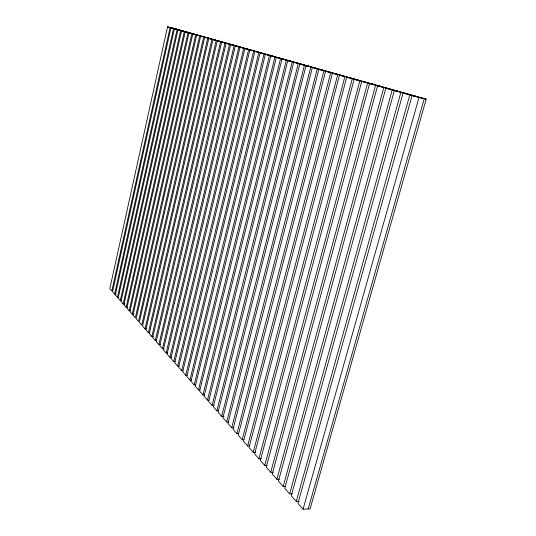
<?xml version="1.0" encoding="UTF-8"?>
<svg xmlns="http://www.w3.org/2000/svg" width="536" height="536" viewBox="0 0 536 536"><rect width="100%" height="100%" fill="white"/><g stroke="black" fill="none" stroke-linecap="round" stroke-linejoin="round"><path stroke-width="0.8" d="M167.547 26.8L109.806 288.663L111.85 290.988L170.1 27.517L167.547 26.8L426.194 99.133L310.096 508.932L303.068 509.2L297.942 503.351L412.07 95.542L417.296 96.735M114.61 294.137L173.564 28.495L170.957 27.758L112.533 291.772L114.61 294.137L116.064 294.257M178.186 29.621L174.435 28.736L115.307 294.934L117.418 297.346L118.878 297.46M117.418 297.346L177.088 29.48L174.435 28.736M120.272 300.602L180.679 30.492L177.979 29.735L118.128 298.15L120.272 300.602L121.746 300.723M123.18 303.919L184.33 31.517L181.583 30.746L120.995 301.426L123.18 303.919L124.667 304.033M189.087 32.683L185.255 31.778L123.91 304.756L126.134 307.296L127.628 307.409M126.134 307.296L188.056 32.569L185.255 31.778M129.143 310.726L191.855 33.634L189 32.83L126.885 308.146L129.143 310.726L130.65 310.84M132.211 314.223L195.72 34.719L192.813 33.902L129.906 311.597L132.211 314.223L133.725 314.331M199.66 35.832L135.327 317.781L132.982 315.108L196.699 34.994L204.605 37.038M203.68 36.957L138.502 321.406L136.117 318.679L200.658 36.106L208.672 38.177M207.78 38.11L141.739 325.097L139.306 322.324L204.698 37.245L211.774 39.048M212.819 39.342L208.812 38.404L142.556 326.029L145.028 328.856L146.589 328.957M145.028 328.856L211.955 39.289L208.812 38.404M148.385 332.682L216.222 40.481L213.013 39.584L145.859 329.801L148.385 332.682L149.959 332.782M221.361 41.741L217.301 40.79L149.236 333.653L151.802 336.581L153.39 336.682M151.802 336.581L220.571 41.708L217.301 40.79M155.286 340.561L225.006 42.954L221.67 42.016L152.666 337.573L155.286 340.561L156.887 340.655M158.837 344.608L229.535 44.227L226.132 43.269L156.17 341.566L158.837 344.608L160.445 344.702M234.835 45.52L230.681 44.548L159.735 345.633L162.455 348.742L164.076 348.829M162.455 348.742L234.158 45.527L230.681 44.548M239.518 46.833L235.331 45.855L163.373 349.787L166.147 352.956L167.781 353.036M166.147 352.956L238.882 46.853L235.331 45.855M244.295 48.18L240.074 47.188L167.085 354.021L169.912 357.251L171.56 357.331M169.912 357.251L243.706 48.213L240.074 47.188M249.173 49.547L244.925 48.555L170.863 358.336L173.751 361.632L175.413 361.706M173.751 361.632L248.63 49.593L244.925 48.555M254.165 50.947L249.877 49.949L174.723 362.738L177.671 366.101L179.064 366.162M177.671 366.101L253.662 51.007L249.877 49.949M259.257 52.374L254.935 51.369L178.662 367.234L181.664 370.664L183.071 370.718M181.664 370.664L258.808 52.454L254.935 51.369M264.462 53.841L260.107 52.823L182.675 371.817L185.744 375.314L187.165 375.374M185.744 375.314L264.067 53.935L260.107 52.823M269.789 55.335L265.4 54.31L186.776 376.493L189.911 380.071L191.339 380.125M189.911 380.071L269.44 55.449L265.4 54.31M275.229 56.863L270.807 55.831L190.963 381.27L194.166 384.922L195.6 384.975M194.166 384.922L274.941 56.99L270.807 55.831M198.508 389.88L280.569 58.571L276.335 57.386L195.238 386.155L198.508 389.88L199.955 389.927M286.492 60.019L281.996 58.973L199.606 391.133L202.943 394.938L204.404 394.985M202.943 394.938L286.325 60.193L281.996 58.973M292.314 61.653L287.785 60.602L204.069 396.225L207.479 400.117L208.953 400.151M207.479 400.117L292.221 61.848L287.785 60.602M212.109 405.404L298.25 63.543L293.715 62.27L208.625 401.424L212.109 405.404L214.34 405.451M304.388 65.044L299.785 63.978L213.281 406.744L216.845 410.804L218.346 410.837M216.845 410.804L304.435 65.285L299.785 63.978M310.646 66.799L306.002 65.72L218.045 412.177L221.69 416.331L223.954 416.372M221.69 416.331L310.759 67.06L306.002 65.72M228.926 422.013L226.641 421.986L317.252 68.889L321.962 69.975M323.617 70.444L318.893 69.352L227.894 423.42L231.706 427.768L234.018 427.788M231.706 427.768L323.898 70.759L328.648 71.858M330.35 72.333L325.587 71.228L232.993 429.236L236.892 433.684L238.446 433.698M236.892 433.684L330.719 72.675L335.509 73.78M337.251 74.269L332.447 73.157L238.205 435.185L242.198 439.741L243.766 439.748M242.198 439.741L337.707 74.638L342.538 75.757M344.326 76.253L339.489 75.141L243.545 441.275L247.632 445.939L249.213 445.939M247.632 445.939L344.882 76.655L351.589 78.296M255.585 452.284L253.2 452.29L352.252 78.725L357.164 79.857M359.046 80.387L354.122 79.254L254.613 453.905L258.901 458.796L261.307 458.776M258.901 458.796L359.81 80.849L364.768 81.995M366.698 82.537L361.733 81.392L260.349 460.444L264.744 465.462L267.169 465.436M264.744 465.462L367.575 83.033L372.574 84.186M374.563 84.742L369.552 83.589L266.225 467.158L270.727 472.296L273.179 472.256M270.727 472.296L375.562 85.278L380.6 86.437M382.637 87.006L377.585 85.847L272.248 474.032L276.871 479.305L279.343 479.251M276.871 479.305L383.763 87.582L388.841 88.748M390.938 89.338L385.846 88.172L278.432 481.08L283.169 486.487L285.661 486.427M283.169 486.487L392.191 89.954L397.323 91.133M399.481 91.736L394.342 90.557L284.763 488.316L289.628 493.864L292.509 493.777M289.628 493.864L400.868 92.393L406.04 93.579M408.258 94.202L403.079 93.016L291.269 495.733L296.261 501.428L299.162 501.334M296.261 501.428L409.799 94.906L415.011 96.098M303.068 509.2L418.985 97.485L426.194 99.133M308.2 508.999L424.251 98.691L170.388 27.43M269.44 55.449L273.856 56.474M274.941 56.99L280.797 58.424M280.569 58.571L285.052 59.617M286.325 60.193L290.847 61.245M292.221 61.848L298.284 63.328M298.25 63.543L302.847 64.615M306.719 65.7L308.428 66.096M304.435 65.285L309.064 66.357M310.759 67.06L317.051 68.601M211.955 39.289L217.047 40.528M216.222 40.481L220.276 41.433M220.571 41.708L225.763 42.974M225.006 42.954L230.252 44.233M229.535 44.227L233.683 45.198M234.158 45.527L238.339 46.505M238.882 46.853L243.089 47.838M243.706 48.213L247.947 49.205M248.63 49.593L252.905 50.592M253.662 51.007L257.97 52.019M258.808 52.454L263.149 53.473M264.067 53.935L268.442 54.953M170.1 27.517L174.682 28.636M173.564 28.495L177.302 29.373M177.088 29.48L181.751 30.619M180.679 30.492L185.389 31.644M184.33 31.517L188.156 32.421M188.056 32.569L192.86 33.741M191.855 33.634L196.699 34.82M195.72 34.719L200.611 35.919M317.252 68.889L312.367 67.516L222.916 417.732L226.641 421.986M318.893 69.352L323.898 70.759M325.587 71.228L330.719 72.675M332.447 73.157L337.707 74.638M339.489 75.141L344.882 76.655M352.252 78.725L346.712 77.171L249.012 447.513L253.2 452.29M354.122 79.254L359.81 80.849M361.733 81.392L367.575 83.033M369.552 83.589L375.562 85.278M377.585 85.847L383.763 87.582M385.846 88.172L392.191 89.954M394.342 90.557L400.868 92.393M403.079 93.016L409.799 94.906M412.07 95.542L418.985 97.485"/></g></svg>
